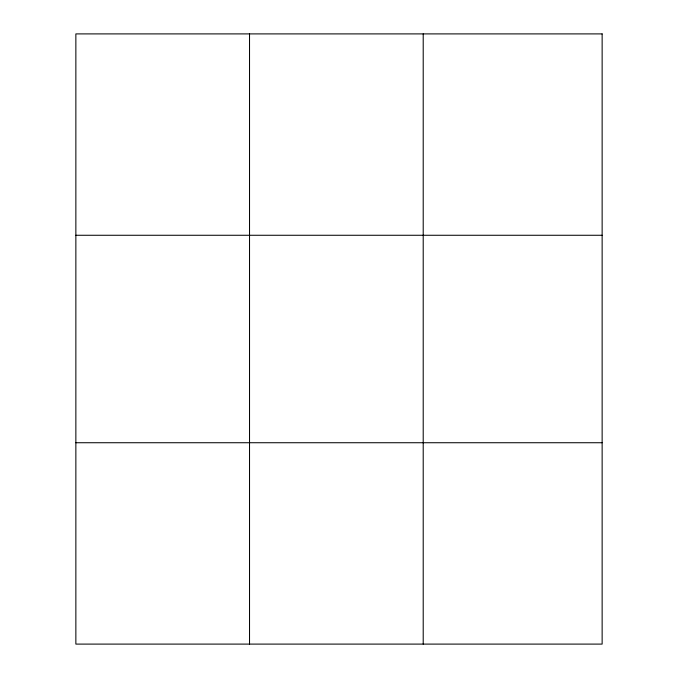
<?xml version="1.0" encoding="UTF-8"?>
<svg xmlns="http://www.w3.org/2000/svg" width="678" height="678" viewBox="0 0 678 678"><rect width="100%" height="100%" fill="white"/><g stroke="black" fill="none" stroke-linecap="round" stroke-linejoin="round"><path stroke-width="1.02" d="M249.529 644.1L249.529 33.9M423.208 644.1L423.208 33.9M75.86 235.266L602.14 235.266M75.86 442.734L602.14 442.734M602.14 33.9L602.14 644.1L75.86 644.1L75.86 33.9L602.14 33.9"/></g></svg>
